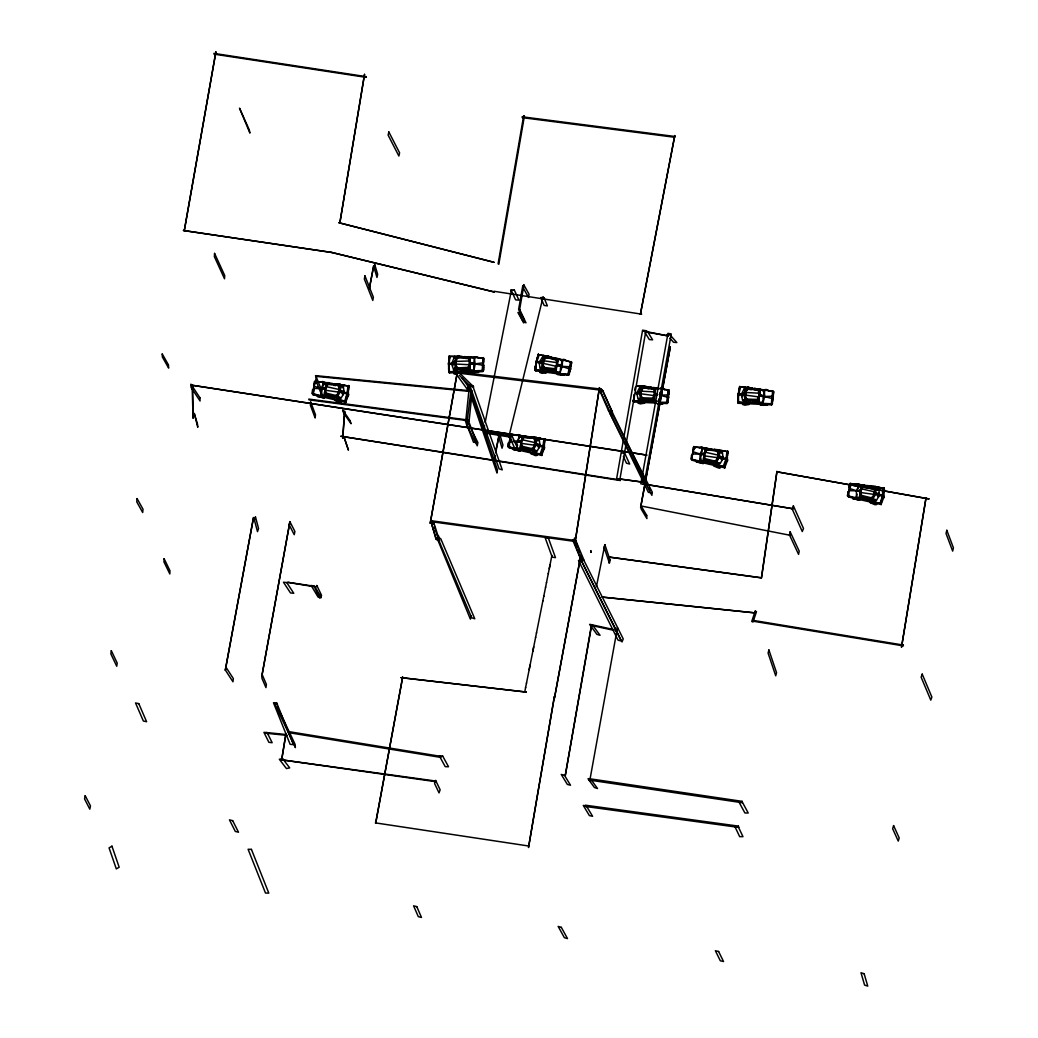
<?xml version="1.0" encoding="UTF-8"?>
<svg xmlns="http://www.w3.org/2000/svg" width="1038" height="1038" viewBox="0 0 1038 1038"><rect width="100%" height="100%" fill="white"/><g stroke="black" fill="none" stroke-linecap="round" stroke-linejoin="round"><path stroke-width="1.5" d="M560.494 367.789L560.222 373.901L569.33 374.355L569.68 366.725L560.572 366.271M596.474 585.834L596.435 586.561L604.596 545.897L604.557 546.624M639.369 398.423L639.187 401.252L633.167 400.915L633.933 401.991L656.133 403.042M743.922 399.721L743.74 402.562L737.72 402.212L738.252 393.713L742.261 393.947M536.101 368.114L535.919 370.838L536.438 360.796L536.477 362.664M589.74 780.407L589.688 781.108L617.454 627.679L617.402 628.379M312.944 391.56L312.723 394.31L312.464 389.925L312.996 390.872M691.814 458.459L691.71 459.834L691.451 455.461L691.983 456.396M454.566 364.143L454.852 361.016M610.565 410.529L610.188 413.76L651.864 495.334L652.24 492.103L611.953 413.254M858.322 488.197L858.802 484.162L849.811 483.942L848.993 490.65L856.194 490.831M510.203 436.181L509.554 441.526L511.345 441.578M518.87 439.074L519.363 435.065L510.372 434.844M467.282 420.74L467.009 422.79L470.85 391.222L471.044 392.001M313.995 389.743C311.335 406.429 314.903 377.092 315.682 382.542M541.551 366.401L540.915 370.618L534.998 369.762L536.244 361.328L540.201 361.912M449.052 359.615L449.337 355.826L448.935 360.368M545.975 371.202L568.629 374.861L569.888 370.903M623.293 440.553L616.572 478.998L619.855 479.53L625.927 444.809M626.368 442.318L645.883 330.694L642.587 330.162L623.721 438.062M773.284 391.663L773.401 390.989L773.219 395.608L773.336 394.933M641.705 478.778L640.796 483.786L644.079 484.396L644.754 480.633M642.613 473.756L667.979 333.341L671.262 333.951L644.987 479.387M639.603 393.765L641.043 385.993L637.034 385.76M744.155 395.063L745.582 387.304L739.575 386.94L738.135 394.7L742.144 394.946M494.957 455.241L493.893 460.716L494.97 456.422M495.658 451.595L499.576 432.703L495.684 452.776M484.538 425.554L483.656 429.836L483.929 428.642M485.148 422.479L511.462 289.913L511.189 291.107M525.63 687.467L524.722 692.035M526.448 683.341L535.634 637.215M536.451 633.089L542.9 600.665M543.717 596.539L545.638 586.963M546.442 582.837L548.362 573.248M549.271 568.681L551.905 555.421M525.539 687.909L526.538 682.9M529.172 669.627L530.081 665.06M532.818 651.358L533.727 646.791M535.543 637.656L536.542 632.648M542.809 601.106L543.808 596.097M545.534 587.404L546.546 582.396M548.272 573.69L550.088 564.555M473.795 362.353L474.898 357.02L483.89 358.486L482.514 365.155L473.523 363.689M720.93 453.528L721.566 450.427L727.729 451.751L726.12 459.484L722.02 458.601M341.93 387.965L342.579 384.89L348.729 386.214L347.12 393.921L343.02 393.039M537.853 441.085L538.501 438.01L544.652 439.334L543.043 447.041L538.943 446.158M339.971 397.152L339.374 399.928L345.524 401.265L345.978 402.355L313.502 394.881L312.918 393.752L334.56 398.735M535.893 450.271L535.297 453.048L541.447 454.385L543.25 446.055L539.15 445.172M718.984 462.727L718.374 465.504L724.524 466.828L726.328 458.511L722.227 457.615M875.358 499.421L874.749 502.184L880.899 503.521L882.702 495.204L878.602 494.309M542.848 297.919L543.146 296.751L508.724 437.296L509.022 436.129M634.646 389.977L635.373 387.252M739.549 388.575L738.965 390.781L739.731 386.305L739.744 387.849M739.393 392.143L738.316 396.244L740.392 387.706M658.442 401.395L659.234 398.54M659.675 396.905L659.986 392.325M541.966 363.183L544.12 355.554L538.19 354.685L536.036 362.314L539.994 362.898M322.13 390.418L320.405 396.257L311.945 393.519L314.099 386.227L320.872 388.407M517.612 444.991L516.314 449.376L507.854 446.638L510.021 439.334L511.708 439.878M701.117 455.967L699.391 461.806L690.932 459.056L693.086 451.764L701.558 454.501M857.064 494.114L855.766 498.5L847.306 495.749L849.46 488.457L856.233 490.65M668.096 399.085L667.239 402.978M772.635 400.396C769.716 413.76 772.765 392.611 772.57 391.43L773.492 393.065L773.05 399.189L772.129 397.554L773.167 398.242L771.896 404.353M437.621 537.606L438.347 535.556L439.45 538.229M471.447 616.014L470.357 619.102L437.258 538.644M693.929 448.481L693.034 450.998L693.903 446.47L694.163 447.858M849.629 487.056L849.408 487.691L848.928 486.926L850.278 483.163L850.758 483.916M314.955 382.97L314.06 385.474L314.929 380.946L315.176 382.347M510.164 435.947L509.489 437.828L509.969 438.594L510.203 437.971M510.385 435.324L510.839 434.066L511.098 435.467M762.787 400.785L761.697 403.652L756.572 401.628L759.258 394.453L764.409 396.49M582.071 558.522L581.28 560.559L622.034 641.938L623.228 638.876L583.823 560.209M483.41 367.05L482.942 370.968M323.571 385.202L324.985 382.633L328.825 382.685L325.322 389.133L322.351 389.068M452.477 365.895L452.931 365.194M453.372 364.507L454.268 363.118L457.849 367.88L456.512 369.969M456.071 370.67L455.617 371.37L453.827 368.983M638.357 394.025L639.317 392.727L642.457 397.788L640.083 401.031L638.513 398.501M741.962 396.62L743.857 394.025L746.997 399.085L744.635 402.329M540.694 363.339L541.68 362.145L544.366 367.465L541.875 370.462L540.526 367.802M747.645 388.368L746.62 388.796L760.698 390.496L758.531 390.145M719.736 450.959L705.438 449.882L717.556 450.713M320.21 382.295L322.714 381.517L327.515 383.437M516.133 435.415L518.624 434.637L523.437 436.557M699.184 447.793L701.688 447.041L706.489 448.935M856.35 484.253L858.063 483.734L861.67 485.161M456.577 372.863L453.684 373.641L456.019 374.238M473.133 357.422L475.91 356.735L479.05 358.006M321.546 388.575L325.608 387.758L326.127 395.374L322.091 396.192L321.871 393.143M517.469 441.695L521.53 440.878L522.036 448.481L518.014 449.311M857.466 498.422L861.514 497.643L860.995 490.04L858.802 490.455M700.533 454.125L704.62 453.346L705.139 460.963L701.091 461.728L700.871 458.692M657.391 388.835L661.53 388.173L664.618 389.691M707.747 448.87L711.951 449.117M343.682 385.604L344.927 385.448L338.154 384.475L343.228 385.669M540.058 438.672L540.85 438.568L534.064 437.595L537.879 438.49M473.51 364.014L482.592 362.924L483.513 370.514L474.431 371.604L473.691 365.532M723.11 451.05L723.914 450.959L717.128 449.986L722.201 451.154M878.576 487.847L880.289 487.652L873.503 486.679L876.046 487.263M328.761 383.333L332.951 383.554M524.67 436.453L528.861 436.674M561.597 359.654L564.322 359.459L567.319 361.224M454.229 356.488L459.613 356.488M459.419 356.877L455.319 356.748M461.365 371.293L463.571 371.176M467.995 370.955L470.214 370.838L469.5 367.283L456.227 367.971L456.707 370.332M455.423 371.552L448.74 371.799L449.48 372.876L456.149 372.616M459.873 371.383L482.138 370.527L482.878 371.604L458.381 372.538M660.272 395.18L667.577 394.92L667.862 402.562L658.728 402.874L658.611 399.825M762.995 396.542L772.129 396.231L772.415 403.86L763.28 404.171L763.047 398.073M454.605 363.144L448.546 363.313L448.74 371.825L454.787 371.656L454.696 367.4M455.28 356.319L449.22 356.475L448.507 364.312L452.555 364.208M656.95 403.613L662.88 403.964L657.794 403.938M493.984 291.276L641.679 314.177M520.907 435.739L524.748 435.804L521.232 442.253L517.365 442.175M513.148 441.617L518.546 441.747M703.972 448.156L707.825 448.247L704.322 454.722L700.429 454.592M860.346 484.85L864.2 484.941L860.697 491.415L857.712 491.311M642.405 386.798L645.221 386.889M654.083 398.177L640.835 397.736L641.38 401.291M750.344 402.744L752.55 402.822M645.792 401.447L647.997 401.524M652.422 401.667L654.628 401.745M458.121 356.709L449.233 356.281L449.96 357.708M462.559 356.916L482.54 357.876L483.267 359.291M465.504 358.447L467.723 358.551M633.18 400.889L655.367 401.94M659.818 402.147L666.474 402.472L667.226 403.574L658.351 403.146M721.073 451.491L716.973 451.271L719.606 456.499L721.241 456.59M722.059 456.629L722.876 456.681M877.447 488.184L873.347 487.951L875.981 493.193L879.251 493.361M635.71 392.52L639.719 392.753M635.593 393.519L637.591 393.636M342.086 385.954L337.96 385.682L340.594 390.898L342.242 391.015M343.059 391.067L343.889 391.118M535.53 438.905L533.882 438.802L536.503 444.017L539.799 444.238M536.348 438.97L537.995 439.074M459.6 357.37L456.564 357.682L470.616 358.214L463.999 357.708M645.143 331.122L647.349 331.304L652.617 339.828L649.321 339.543L645.104 332.731M284.996 734.411L265.988 732.491L266.221 733.269L287.344 735.41M327.671 383.969L332.03 384.449M334.21 384.696L340.749 385.435L326.438 384.307M523.58 437.089L527.94 437.569M530.133 437.815L536.672 438.542L522.361 437.426M865.212 486.42L869.572 486.913M873.931 487.406L876.111 487.652L861.812 486.575M475.702 442.512L473.51 442.253L465.284 420.74L468.579 421.13L475.702 439.762M547.506 371.357L549.699 371.63M554.071 372.149L556.264 372.408L555.888 368.853L542.744 367.27L543.121 370.838M761.568 389.704L739.601 386.746L740.315 388.199M763.76 390.003L772.544 391.183L773.258 392.624M749.099 389.38L751.291 389.678M543.769 370.916L534.985 369.736L535.764 370.864L568.707 375.289L567.929 374.147L570.576 361.977L571.458 363.65L570.472 369.723L569.577 368.049L570.666 368.801L568.642 374.614M637.241 385.747L643.832 386.629M646.025 386.927L657.015 388.407M661.414 388.991L668.005 389.873L668.706 391.326M472.433 364.001L469.63 363.624L468.034 356.657L473.25 357.396M646.739 388.368L648.945 388.666M617.519 478.648L645.221 482.475M619.881 479.063L641.601 481.982M473.652 364.169L474.872 364.338M322.688 383.736L324.894 384.047M333.717 385.293L335.923 385.604M340.321 386.227L342.527 386.538M518.611 436.855L520.817 437.167M536.244 439.346L538.45 439.658M716.596 449.986L694.539 446.859L695.045 448.286M718.802 450.297L727.625 451.543L728.131 452.983M719.308 451.725L721.514 452.036M850.913 483.552L870.765 486.368M872.971 486.679L884 488.236L884.506 489.664M858.037 485.927L860.243 486.238M864.654 486.861L866.86 487.172M873.477 488.107L875.683 488.418M629.91 452.386L191.355 385.137L467.969 427.695M631.428 452.62L647.037 455.15L631.857 452.828M471.005 428.162L628.82 452.36M749.825 388.718L756.352 389.782M645.273 387.421L642.068 387.498L655.121 389.626M647.453 387.771L651.799 388.484M288.305 731.543L440.735 756.365L440.994 757.442L288.564 732.62M657.573 394.855L655.03 394.44L653.343 400.551L657.171 401.187M643.417 331.057L668.576 336.014M646.376 332.017L666.111 335.572M456.058 357.474L457.33 357.721M457.745 357.799L454.294 362.509L452.594 362.184M651.579 492.972L648.361 492.297L644.377 484.123M657.339 395.141L654.537 394.544L653.59 387.459L658.819 388.601M877.94 487.12L884.104 488.444L882.495 496.177L878.395 495.295M764.344 396.97L759.089 395.841L758.129 388.757L763.371 389.899L763.76 392.727M343.228 392.053L347.328 392.948L345.524 401.265L336.727 399.228M613.276 629.456L590.492 624.487L590.778 625.317L613.575 630.287M615.041 629.832L617.078 631.052L615.326 630.663M538.216 354.503L555.473 358.357M557.627 358.837L570.563 361.73L571.276 363.196M543.237 356.929L545.391 357.422M713.56 464.284L691.905 459.289L692.489 460.379L724.965 467.879L724.394 466.789L715.727 464.79M530.483 451.841L508.828 446.859L509.424 448.001L541.888 455.474L541.304 454.333L532.637 452.347M329.28 397.385L331.394 397.904M523.074 449.986L520.946 449.454L520.557 445.86L533.285 448.974L533.675 452.581M862.526 499.096L860.398 498.577L860.022 495.022L872.763 498.149L873.14 501.704M864.641 499.615L866.769 500.147M708.266 462.922L710.394 463.454M714.637 464.492L716.765 465.024L716.389 461.469L703.647 458.329L704.024 461.884M554.629 358.94L544.885 357.163L557.678 360.407M660.492 388.368L669.315 390.599L667.304 397.152L660.246 395.361M458.018 372.473L460.34 373.07M581.669 561.26L578.49 560.429L617.999 640.135L621.178 640.965L581.669 561.26L574.066 541.174L574.507 537.944L577.284 545.326M527.719 845.866L375.315 822.862M561.895 366.803L556.653 365.259L556.355 358.11L561.571 359.667L561.701 362.522M472.459 363.092L469.682 362.223L467.619 369.593L472.809 371.215M473.678 363.469L474.885 363.858M646.622 386.927L640.096 386.058L641.795 386.603M513.395 440.436L518.481 442.071M746.296 388.523L747.062 388.77M747.451 388.887L748.203 389.146L743.935 393.415L743.169 393.168M641.756 387.213L643.664 387.836L639.382 392.117L637.864 391.624M556.874 358.733L552.411 357.5L557.017 359.07M437.582 537.554L440.696 538.605L474.768 618.778L471.654 617.727L438.724 540.227M658.611 389.289L654.887 387.875L655.16 393.376L657.638 394.31M657.456 394.245L654.706 393.155L652.02 400.318L655.951 401.875M561.999 366.336L556.939 363.884L553.669 370.8L558.691 373.239M544.755 356.825L546.442 357.643L541.81 361.548L540.461 360.9M769.158 390.989L766.083 389.471L761.944 390.132L763.073 390.69M561.324 360.394L562.285 360.952M790.178 535.297L640.809 505.921M726.872 452.049L726.003 460.145L727.417 461.196L727.301 452.36M543.795 439.619L542.926 447.702L544.353 448.792L544.509 440.164M347.886 386.499L347.003 394.583L348.431 395.673L348.314 386.824M455.526 371.617L454.449 370.566L457.641 371.215L473.717 386.915L470.512 386.266L459.263 375.276M668.122 336.117L666.772 334.586L670.068 334.911L676.815 342.566L673.519 342.242L669.925 338.167M878.485 497.007L875.851 493.79L871.258 497.786L874.554 501.821M722.111 460.327L719.477 457.096L714.884 461.093L718.179 465.128M539.02 447.884L536.386 444.614L531.793 448.611L535.102 452.698M343.111 394.764L340.464 391.495L335.871 395.491L339.179 399.578M457.797 372.11L456.214 369.93L455.63 373.161L467.476 389.522L468.06 386.292L462.144 378.104M483.15 359.083L483.656 365.83L482.696 364.247L482.865 358.603M316.694 589.895L314.41 586.042L311.166 585.484L318.043 597.045L321.274 597.603L316.927 590.285M880.224 503.015L882.845 494.659L884.039 496.722L881.054 504.468L880.574 503.638M344.837 400.759L347.471 392.403L348.677 394.518L345.693 402.238L345.2 401.395M647.595 484.798L611.771 411.256L608.54 410.568L643.054 481.398M648.919 487.523L650.255 490.247M276.199 704.14L275.55 702.752L275.81 705.996L295.376 747.62L295.116 744.389L278.807 709.694M277.496 706.917L278.158 708.305M603.415 392.598L602.027 389.6L601.197 392.753L611.59 415.252L612.42 412.112L605.842 397.852M603.766 393.35L604.453 394.855M604.804 395.608L605.491 397.1M621.775 452.931L624.798 453.411L629.651 464.025L626.459 463.195L623.397 456.473M848.682 496.644L849.253 489.638L849.564 490.351M692.307 459.951C691.282 457.161 694.124 447.352 694.656 448.04M509.243 447.573L509.814 440.527L510.125 441.293M313.982 387.641L313.982 388.783M475.988 440.488L476.533 441.916M577.543 546.001L578.049 547.35M578.802 549.361L579.308 550.698M579.814 552.047L580.073 552.722M580.826 554.733L581.332 556.07M581.838 557.419L582.097 558.094M545.067 440.592L544.548 439.113L511.475 434.455L511.994 435.921M349.144 387.472L348.625 386.006L315.552 381.335L316.084 382.801M470.681 390.95L468.774 385.306L468.346 388.523L469.293 391.352M471.628 393.765L497.436 469.851L497.007 473.069L471.213 396.983M538.994 355.515L536.127 363.482M432.989 521.556L431.73 524.164L435.96 539.267M433.404 523.074L433.832 524.579M434.403 526.59L435.104 529.108M435.389 530.12L435.947 532.131M436.505 534.142L436.79 535.154M450.025 356.916L448.688 365.869M759.18 403.042L758.635 399.487L745.375 399.033L745.738 401.408M337.765 399.461L337.376 395.854L324.647 392.74L325.024 396.347M511.591 435.662L511.5 434.714L509.93 442.214M850.978 484.266L849.369 491.285M449.636 372.811L448.624 362.768L448.727 364.701M738.459 395.063L738.381 393.168L738.589 401.914M738.615 402.485L738.641 403.25M634.036 400.616L633.894 394.596M634.062 401.187L634.088 401.94M633.465 400.798L633.478 401.589L633.18 399.825M668.731 390.366L668.667 394.31L668.848 389.691L668.731 390.366M164.108 558.716L163.978 561.96L169.83 573.962L169.96 570.718L164.108 558.716M557.64 358.629L557.38 364.143L562.246 366.414L560.066 372.395L554.98 371.137L557.147 365.194L562.233 366.453L562.505 360.913L557.64 358.629M641.276 391.183L640.9 398.826L654.498 399.552L654.874 391.91L641.276 391.183M745.816 392.481L745.44 400.123L759.05 400.863L759.427 393.22L745.816 392.481M882.819 488.418L882.378 496.839L883.792 497.89L884.233 489.469L882.819 488.418M214.568 253.389L214.36 256.633L224.519 278.781L224.727 275.537L214.568 253.389M668.939 391.767L668.511 397.878L667.577 396.257L668.018 390.132L668.939 391.767M535.271 366.284L535.271 370.449L535.271 366.284M508.373 443.044L508.633 447.43L508.373 443.044M847.825 492.155L848.085 496.527L847.825 492.155M482.696 364.143L482.19 370.462C484.045 372.914 484.824 364.766 482.696 364.143M344.655 411.333L342.748 437.971L344.655 411.333M137.094 498.59L136.757 501.847L142.686 512.513L143.023 509.256L137.094 498.59M468.852 391.092L465.803 420.688L469.124 420.974L472.16 391.378L468.852 391.092M310.738 402.095L310.401 405.326L315.15 417.99L315.487 414.759L310.738 402.095M456.746 357.189L456.019 364.053L469.63 364.727L470.357 357.876L456.746 357.189M571.302 362.262L570.887 366.193L571.432 361.613L571.302 362.262M225.934 667.149L225.57 670.379L232.966 681.797L233.329 678.554L225.934 667.149M727.677 451.089L727.443 455.643L727.677 451.089M884.052 487.782L883.818 492.336L884.052 487.782M348.69 385.552L348.457 390.106L348.69 385.552M544.613 438.659L544.366 443.226L544.613 438.659M693.436 447.248L692.618 453.956L701.623 454.19L702.428 447.469L693.436 447.248M314.449 381.725L313.632 388.407L322.623 388.64L323.454 381.945L314.449 381.725M262.342 675.05L261.926 678.307L265.962 687.61L266.377 684.353L262.342 675.05M543.756 360.783L542.744 368.36L556.199 370.255L557.211 362.664L543.756 360.783M111.313 650.67L110.858 653.888L116.736 666.266L117.19 663.061L111.313 650.67M483.371 357.617L483.565 362.236L483.371 357.617M776.956 471.434L761.399 577.868L608.982 557.056L761.529 577.803L776.956 471.434M599.458 387.654L575.299 540.824L599.458 387.654M523.723 284.672L523.191 287.902L528.537 297.465L529.056 294.234L523.723 284.672M316.266 376.95L315.734 380.155L320.768 392.611L321.287 389.406L316.266 376.95M364.533 74.347L339.893 222.638L364.533 74.347M926.026 497.825L901.516 647.206L926.026 497.825M537.035 797.262L528.511 847.54L554.435 696.29L537.035 797.262M667.59 396.14L666.539 402.407L667.551 403.211L668.615 396.944L667.59 396.14M523.684 115.646L498.11 263.769L498.811 264.288L524.385 116.165L523.684 115.646M591.349 625.642L565.256 775.645L591.686 624.98L591.349 625.642M522.789 285.671L518.585 309.622L519.48 310.388L523.671 286.436L522.789 285.671M215.878 51.9L184.31 230.54L215.878 51.9M457.252 372.655L430.212 523.269L457.252 372.655M289.602 523.476L261.784 676.413L289.602 523.476M364.948 275.874L364.351 279.079L372.785 300.436L373.382 297.231L364.948 275.874M580.54 556.485L554.448 698.198L580.8 555.849L580.54 556.485M285.917 733.814L281.609 760.257L285.917 733.814M670.314 347.042L640.628 507.374L670.314 347.042M253.506 517.56L225.298 670.198L253.506 517.56M402.666 677.087L375.691 823.069L402.666 677.087M470.11 363.482L468.942 369.723L474.016 370.151L475.183 363.91L474.392 358.46L469.345 356.981L470.149 362.405L475.183 363.884L470.11 363.482M467.152 421.169L466.542 424.386L477.272 445.821L477.895 442.603L467.152 421.169M674.778 135.576L640.407 314.19L674.778 135.576M790.152 531.793L789.503 535.011L798.572 554.357L799.221 551.152L790.152 531.793M604.856 544.639L604.22 547.805L608.982 561.83L609.617 558.652L604.856 544.639M642.327 387.018L640.952 393.804L654.42 395.647L655.795 388.861L642.327 387.018M746.88 388.316L745.505 395.115L758.973 396.944L760.348 390.158L746.88 388.316M85.207 795.705L84.558 798.923L89.8 809.147L90.462 805.929L85.207 795.705M374.783 264.677L374.134 267.869L376.989 277.47L377.65 274.266L374.783 264.677M373.719 265.65L369.269 288.94L373.719 265.65M705.399 449.013L703.972 455.786L717.427 457.667L718.841 450.894L705.399 449.013M861.774 485.706L860.346 492.479L873.801 494.36L875.216 487.588L861.774 485.706M326.399 383.45L324.972 390.197L338.414 392.066L339.841 385.319L326.399 383.45M522.309 436.57L520.881 443.317L534.336 445.185L535.764 438.425L522.309 436.57M338.959 389.471L337.363 396.944L324.154 393.999L325.75 386.525L338.959 389.471M534.881 442.59L533.273 450.064L520.064 447.119L521.673 439.632L534.881 442.59M704.763 452.101L703.154 459.575L716.376 462.546L717.972 455.072L704.763 452.101M861.138 488.794L859.529 496.268L872.75 499.239L874.346 491.765L861.138 488.794M289.862 521.634L289.174 524.839L294.221 534.687L294.909 531.482L289.862 521.634M610.033 560.027C608.904 569.667 607.814 553.994 610.033 560.027M388.835 131.943L388.121 135.148L398.877 156.024L399.591 152.833L388.835 131.943M519.817 309.7L519.052 312.879L523.736 322.922L524.488 319.73L519.817 309.7M946.825 530.288L946.033 533.493L952.663 551.113L953.442 547.908L946.825 530.288M768.911 649.97L768.094 653.123L775.723 675.816L776.541 672.663L768.911 649.97M759.582 395.738L757.896 401.849L762.995 402.692L764.669 396.581L764.409 391.054L759.44 389.172L759.699 394.674L764.682 396.555L759.582 395.738M499.278 432.69L498.396 435.817L502.042 448.208L502.937 445.081L499.278 432.69M545.222 356.709L543.211 363.378L556.433 366.349L558.444 359.693L545.222 356.709M765.045 389.665L763.034 396.218L771.857 398.449L773.868 391.897L765.045 389.665M893.601 825.599L892.654 828.726L898.246 841.065L899.193 837.938L893.601 825.599M346.186 398.67C343.435 407.999 348.054 395.05 346.186 398.67M542.108 451.79C539.345 461.119 543.977 448.169 542.108 451.79M725.432 463.467L724.563 467.489L725.432 463.467M881.807 500.16L880.938 504.17L881.807 500.16M755.223 611.097L751.733 621.477L753.004 622.034L756.481 611.654L755.223 611.097M255.465 516.898L254.401 519.973L257.489 531.625L258.566 528.55L255.465 516.898M435.675 780.472L434.598 783.586L439.035 792.889L440.125 789.775L435.675 780.472M922.211 674.116L921.134 677.204L930.788 700.118L931.865 697.03L922.211 674.116M538.398 354.062L537.282 358.46L538.398 354.062M726.47 457.966L723.486 465.712L724.68 467.775L727.664 460.042L726.47 457.966M543.38 445.523L540.396 453.243L541.602 455.358L544.6 447.638L543.38 445.523M793.382 505.843L792.15 508.88L802.27 531.534L803.503 528.485L793.382 505.843M453.956 358.084L451.712 363.585L453.995 363.028L456.24 357.526L453.956 358.084M563.258 359.576L560.637 365.947L569.213 368.918L571.834 362.547L563.258 359.576M702.583 448.974L699.988 454.073L700.144 460.47L704.075 460.859L703.907 454.488L699.988 454.099L704.127 453.437L706.722 448.338L702.583 448.974M858.958 485.667L856.363 490.753L856.532 497.163L860.45 497.552L860.281 491.182L856.363 490.792L860.502 490.131L863.097 485.031L858.958 485.667M323.597 383.45L321.002 388.523L325.128 387.849L327.736 382.775L323.597 383.45M519.519 436.57L516.911 441.63L517.08 448.04L520.985 448.403L520.817 442.019L516.911 441.669L521.037 440.968L523.645 435.895L519.519 436.57M639.551 387.654L636.826 392.961L639.045 392.611L641.782 387.317L639.551 387.654M744.103 388.965L741.379 394.258L743.597 393.908L746.322 388.614L744.103 388.965M344.045 393.039L340.957 398.333L337.713 396.205L340.788 390.911L344.045 393.039M539.955 446.158L536.88 451.452L533.636 449.324L536.711 444.03L539.955 446.158M723.045 458.601L719.97 463.908L716.726 461.806L719.801 456.512L723.045 458.601M879.42 495.295L876.344 500.588L873.101 498.5L876.176 493.206L879.42 495.295M542.498 357.085L539.293 362.145L541.421 362.015L544.626 356.968L542.498 357.085M316.85 585.523L315.046 588.299L319.782 598.148L321.585 595.384L316.85 585.523M590.726 550.62L590.881 552.385L590.726 550.62M457.2 356.138L462.481 356.644L457.2 356.138M454.021 362.483L451.699 364.014L453.58 369.788L455.903 368.243L454.021 362.483M642.963 385.98L648.166 386.94L642.963 385.98M747.516 387.278L752.719 388.238L747.516 387.278M111.948 846.178L109.068 847.877L116.308 868.91L119.175 867.223L111.948 846.178M637.864 392.766L636.774 393.389L638.149 399.293L640.485 397.982L639.11 392.066L637.864 392.766M742.417 394.077L741.327 394.687L742.702 400.603L745.037 399.28L743.662 393.376L742.417 394.077M546.027 355.71L551.126 357.098L546.027 355.71M541.538 361.484L539.202 362.56L540.058 368.581L542.394 367.491L541.538 361.484M494.01 262.303L338.946 222.742L494.01 262.303M464.362 356.618L469.189 357.37L464.362 356.618M714.455 449.402L713.768 449.636L719.671 449.895L714.455 449.402M870.83 486.095L870.142 486.329L876.046 486.575L870.83 486.095M335.469 383.865L334.768 384.073L340.685 384.345L335.469 383.865M531.378 436.985L530.69 437.18L536.594 437.465L531.378 436.985M331.836 252.481L494.218 291.976L331.836 252.481L183.298 230.488L331.901 252.468M650.035 387.083L654.757 388.238L650.035 387.083M754.587 388.381L759.31 389.548L754.587 388.381M282.57 758.596L279.326 759.258L286.449 768.561L289.706 767.886L282.57 758.596M642.353 402.342L638.02 403.12L640.342 403.899L644.663 403.12L642.353 402.342M746.906 403.639L742.572 404.418L744.895 405.196L749.215 404.418L746.906 403.639M864.122 485.563L868.949 485.719L864.122 485.563M335.209 400.37L339.634 402.51L341.346 402.277L335.209 400.37M532.377 453.308L530.665 453.554L535.556 455.63L537.269 455.384L532.377 453.308M715.454 465.751L713.742 465.971L718.62 468.034L720.346 467.801L715.454 465.751M871.829 502.444L870.116 502.664L874.995 504.728L876.721 504.494L871.829 502.444M468.436 369.152L463.571 369.736L463.895 371.422L468.761 370.838L468.436 369.152M475.417 372.188L471.278 372.668L478.596 372.357L475.417 372.188M544.003 371.967L539.708 372.357L541.992 373.304L546.286 372.914L544.003 371.967M461.741 369.632L456.435 369.956L456.707 371.773L462.014 371.448L461.741 369.632M650.294 400.032L648.01 400.11L648.244 401.797L653.136 401.641L652.902 399.954L650.294 400.032M757.442 401.252L752.55 401.421L752.797 403.107L757.688 402.939L757.442 401.252M469.747 360.977L456.097 361.406L456.37 369.061L470.006 368.62L469.747 360.977M764.215 404.833L760.153 404.95L767.432 405.261L764.215 404.833M742.183 801.842L738.861 801.829L744.921 812.988L748.242 813.014L742.183 801.842M738.498 827.208L735.176 827.182L739.666 836.641L742.974 836.667L738.498 827.208M748.619 401.096L745.44 401.018L745.621 402.835L750.928 402.978L750.746 401.161L748.619 401.096M644.079 399.799L640.887 399.721L641.069 401.537L646.376 401.667L646.194 399.851L644.079 399.799M442.642 755.988L439.346 755.898L445.224 766.654L448.533 766.745L442.642 755.988M748.865 387.485L744.648 387.356L751.175 388.225L748.865 387.485M251.417 849.369L248.095 849.266L265.481 893.017L268.803 893.121L251.417 849.369M771.026 403.769L737.72 402.186L738.485 403.289L771.779 404.872L771.026 403.769M554.59 370.501L549.699 370.255L549.868 371.941L554.759 372.188L554.59 370.501M561.104 374.627L557.134 374.368L564.335 375.315L561.104 374.627M514.316 290.03L511.007 289.784L515.601 299.865L518.909 300.112L514.316 290.03M324.894 388.9L320.989 388.549L321.157 394.92L325.063 395.283L324.894 388.9M276.783 703.063L273.474 702.739L290.147 744.337L293.456 744.648L276.783 703.063M471.55 390.898L315.487 375.626L315.773 376.353L471.836 391.624L471.55 390.898M286.748 582.565L283.465 582.24L290.497 592.945L293.767 593.269L286.748 582.565M602.948 390.807L599.666 390.457L608.579 410.866L611.875 411.204L602.948 390.807M755.366 612.926L602.261 597.097L755.366 612.926M547.934 369.839L542.666 369.256L542.77 371.059L548.038 371.643L547.934 369.839M526.305 692.074L401.044 677.632L526.305 692.074M267.181 732.737L263.912 732.335L268.894 742.326L272.177 742.715L267.181 732.737M601.3 389.146L452.931 371.409L453.165 372.499L601.534 390.236L601.3 389.146M547.389 356.008L543.276 355.515L549.686 356.942L547.389 356.008M674.557 136.432L522.114 116.788L522.27 117.631L674.7 137.275L674.557 136.432M317.939 396.464L317.213 396.373L324.414 398.047L317.939 396.464M467.788 419.962L308.792 399.098L309.052 399.864L468.06 420.714L467.788 419.962M515.406 449.778L513.135 449.48L520.323 451.167L515.406 449.778M573.184 540.266L431.536 520.765L431.821 521.738L573.469 541.252L573.184 540.266M435.078 780.952L280.558 759.686L435.441 781.64L435.078 780.952M738.42 826.118L585.276 805.19L585.523 806.474L738.667 827.39L738.42 826.118M544.133 297.958L540.837 297.504L544.094 305.419L547.389 305.886L544.133 297.958M698.483 462.208L696.2 461.884L703.388 463.571L698.483 462.208M854.858 498.902L852.574 498.577L859.762 500.264L854.858 498.902M548.324 537.944L545.054 537.476L552.203 557.159L555.486 557.64L548.324 537.944M742.157 801.349L588.65 778.604L588.844 780.005L742.352 802.737L742.157 801.349M313.658 586.159L287.578 582.279L314.034 586.717L313.658 586.159M366.193 76.643L213.88 53.379L214.049 54.132L366.362 77.396L366.193 76.643M620.088 479.971L340.711 436.245L620.413 480.542L620.088 479.971M507.439 435.402L483.76 431.549L484.058 432.872L507.751 436.726L507.439 435.402M903.255 645.039L753.731 620.49L753.873 621.334L903.397 645.883L903.255 645.039M793.084 508.789L643.43 484.006L793.084 508.789M928.971 498.915L776.865 471.797L928.971 498.915M138.781 703.647L135.537 702.96L143.361 721.021L146.605 721.708L138.781 703.647M586.496 806.15L583.291 805.449L589.376 815.583L592.594 816.283L586.496 806.15M718.607 951.483L715.39 950.743L720.333 960.799L723.538 961.538L718.607 951.483M880.769 503.482L848.28 495.982L848.863 497.072L881.34 504.572L880.769 503.482M511.591 434.948L508.386 434.195L514.589 447.988L517.793 448.753L511.591 434.948M232.668 820.656L229.463 819.864L235.315 831.438L238.506 832.216L232.668 820.656M575.779 540.564L572.574 539.773L580.956 559.754L584.16 560.546L575.779 540.564M564.413 775.217L561.234 774.426L567.332 784.417L570.511 785.221L564.413 775.217M337.155 397.826L332.108 396.529L332.368 398.397L337.415 399.682L337.155 397.826M533.078 450.933L528.031 449.649L528.29 451.504L533.337 452.789L533.078 450.933M416.796 906.641L413.591 905.824L418.288 916.632L421.48 917.449L416.796 906.641M872.543 500.108L867.496 498.811L867.742 500.64L872.789 501.938L872.543 500.108M716.168 463.415L711.121 462.118L711.367 463.96L716.415 465.245L716.168 463.415M592.737 625.304L589.61 624.396L596.928 634.374L600.055 635.282L592.737 625.304M561.324 927.349L558.172 926.428L564.348 937.664L567.501 938.586L561.324 927.349M472.718 385.799L469.578 384.8L499.122 468.865L502.262 469.864L472.718 385.799M526.149 449.402L521.595 447.949L521.855 449.662L526.409 451.128L526.149 449.402M330.24 396.282L325.685 394.829L325.945 396.542L330.499 398.008L330.24 396.282M865.614 498.564L861.06 497.098L861.319 498.798L865.874 500.264L865.614 498.564M709.239 461.871L704.685 460.405L704.945 462.105L709.499 463.571L709.239 461.871M864.148 973.761L860.995 972.736L864.589 985.088L867.742 986.1L864.148 973.761M591.167 779.81L588.053 778.785L594.411 787.492L597.525 788.517L591.167 779.81M878.771 489.106L875.332 487.964L876.072 493.738L879.51 494.879L878.771 489.106M722.396 452.412L718.958 451.271L719.697 457.044L723.136 458.186L722.396 452.412M539.319 439.982L535.868 438.815L536.594 444.562L540.045 445.73L539.319 439.982M341.8 386.318L339.958 385.695L340.685 391.443L344.123 392.624L343.409 386.863L341.8 386.318M520.985 313.697L517.923 312.503L522.957 321.585L526.019 322.779L520.985 313.697M433.741 522.503L430.705 521.206L436.622 539.747L439.645 541.058L433.741 522.503M737.992 398.903L738.018 402.9L737.992 398.903M448.676 368.516L449.052 372.499L448.676 368.516M350.078 420.662L342.657 409.971L343.63 413.046L351.065 423.738L350.078 420.662M199.932 397.814L190.914 384.164L191.044 387.343L200.062 400.992L199.932 397.814M646.713 515.354L640.926 505.636L641.108 508.892L646.908 518.598L646.713 515.354M168.428 364.857L162.149 353.776L162.382 357.033L168.662 368.114L168.428 364.857M192.666 386.473L192.121 385.409L193.081 418.314L192.666 386.473M249.289 129.906L239.519 108.16L249.911 133.085L249.289 129.906M344.032 437.076L343.799 436.362L348.444 450.155L344.032 437.076M197.441 424.036L194.236 413.306L197.804 427.267L197.441 424.036"/></g></svg>
